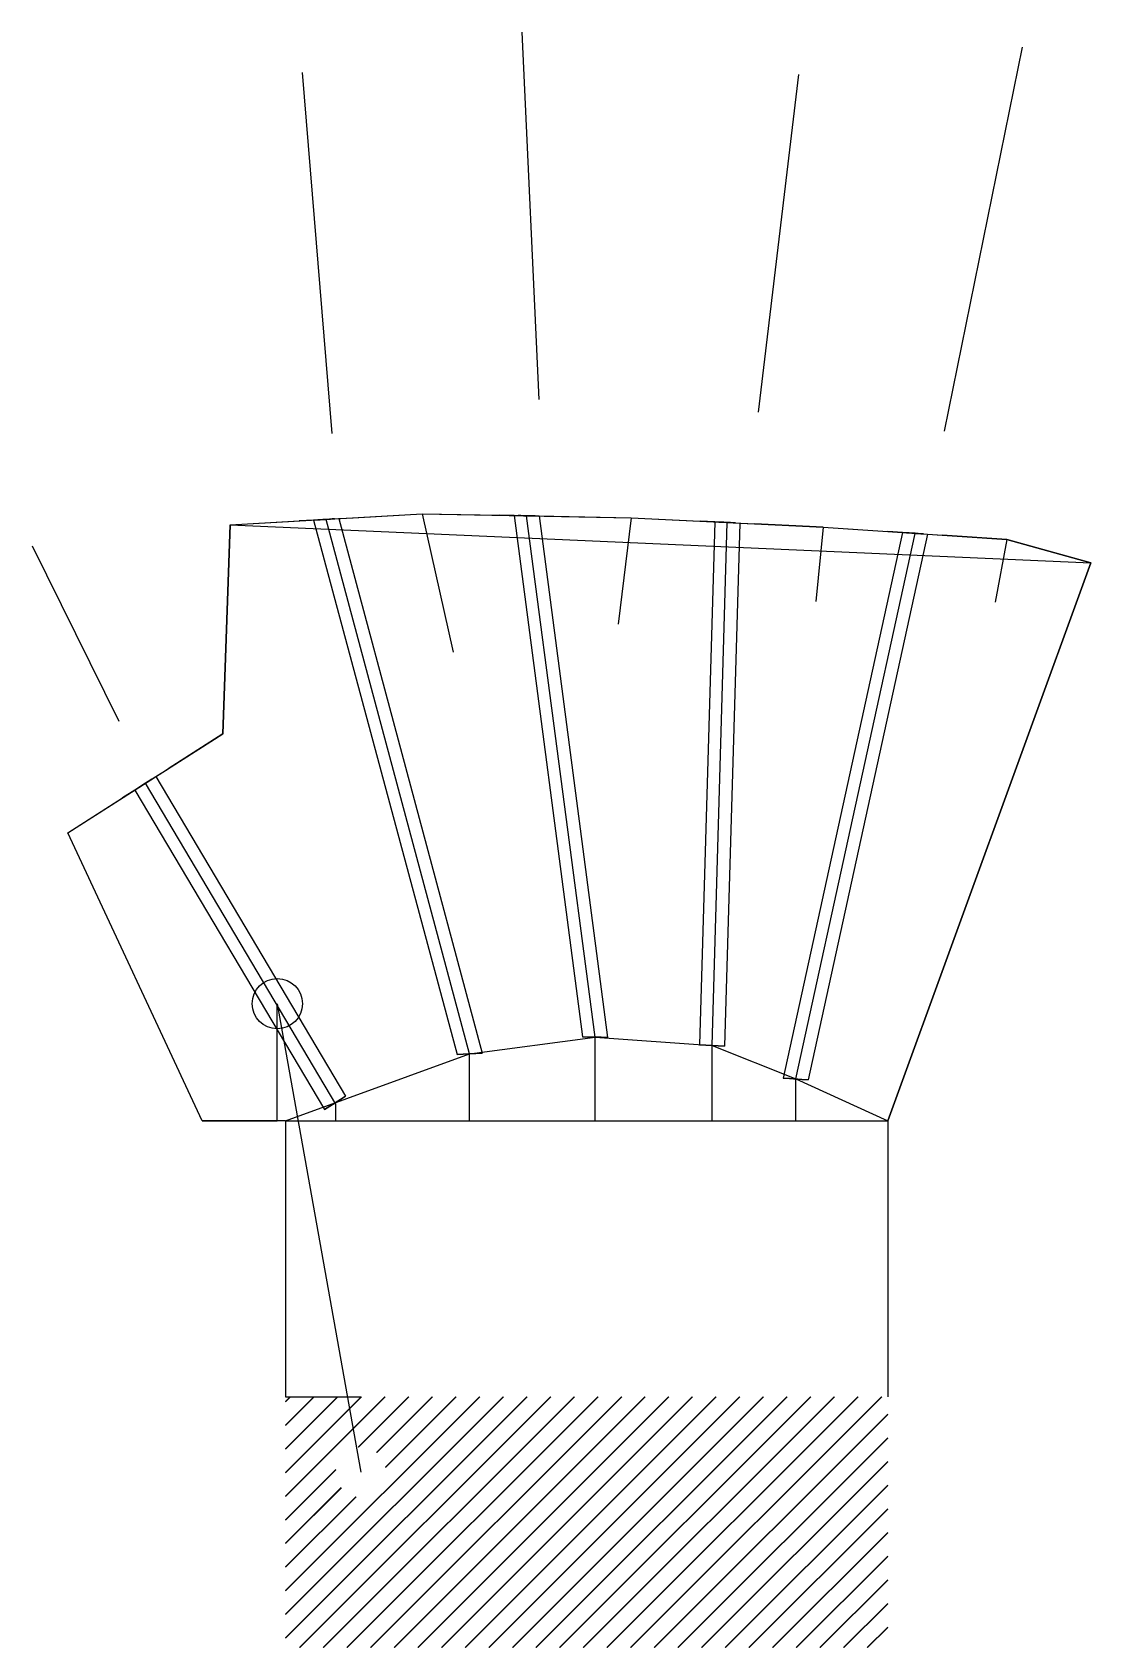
# Model space of a CAD drawing. Header units: millimetres. Extents: x 2022 to 2148, y 1146 to 1339.
import ezdxf

# ---------------------------------------------------------------- set-up
doc = ezdxf.new("R2010")
doc.units = ezdxf.units.MM
for name, color, linetype in [('1', 210, 'Continuous'), ('도면층1', 10, 'Continuous'), ('보조선 1', 150, 'Continuous'), ('와이어', 90, 'Continuous')]:
    doc.layers.add(name, color=color, linetype=linetype)

msp = doc.modelspace()

# ---------------------------------------------------------------- linework, layer by layer
for p, q in [((2045.34, 1279.95), (2068.3, 1281.3)), ((2068.3, 1281.3), (2093.29, 1280.82)), ((2093.29, 1280.82), (2116.26, 1279.7)), ((2044.46, 1254.97), (2045.34, 1279.95)), ((2116.26, 1279.7), (2138.21, 1278.21)), ((2138.21, 1278.21), (2148.25, 1275.42)), ((2123.97, 1208.71), (2148.25, 1275.42)), ((2025.91, 1243.14), (2044.46, 1254.97)), ((2041.97, 1208.71), (2025.91, 1243.14)), ((2073.97, 1216.71), (2088.97, 1218.71)), ((2088.97, 1218.71), (2102.97, 1217.71)), ((2102.97, 1217.71), (2112.97, 1213.71)), ((2051.97, 1208.71), (2073.97, 1216.71)), ((2112.97, 1213.71), (2123.97, 1208.71)), ((2051.97, 1208.71), (2041.97, 1208.71))]:
    msp.add_line(p, q)
at = {"extrusion": (-0.058471, 0.998289, 2.50401e-13)}
for p, q in [((2056.82, 1280.62, 6), (2058.31, 1280.71, 6)), ((2068.3, 1281.3), (2068.3, 1281.3, 1.5)), ((2093.29, 1280.82), (2093.29, 1280.82, 1.5)), ((2045.34, 1279.95, 1.5), (2053.57, 1280.43, 1.5)), ((2055.32, 1280.53, 6), (2053.57, 1280.43, 4.33)), ((2053.57, 1280.43, 4.33), (2053.57, 1280.43, 1.5)), ((2056.82, 1280.62, 6), (2055.32, 1280.53, 6)), ((2116.26, 1279.7), (2116.26, 1279.7, 1.5)), ((2138.21, 1278.21), (2138.21, 1278.21, 1.5)), ((2148.25, 1275.42), (2148.25, 1275.42, 1.5)), ((2044.46, 1254.97), (2044.46, 1254.97, 1.5)), ((2035.19, 1249.06), (2035.19, 1249.06, 1)), ((2025.91, 1243.14), (2025.91, 1243.14, 1.5))]:
    msp.add_line(p, q, dxfattribs=at)
at = {"extrusion": (-0.058471, 0.998289, 2.50376e-13)}
for p, q in [((2056.82, 1280.62, 6), (2058.32, 1280.71, 6)), ((2058.32, 1280.71, 6), (2060.06, 1280.81, 4.33)), ((2060.06, 1280.81, 4.33), (2060.06, 1280.81, 1.5))]:
    msp.add_line(p, q, dxfattribs=at)
at = {"extrusion": (-0.5373, 0.843391, -1.00941e-12)}
for p, q in [((2058.32, 1280.71, 6), (2075.47, 1216.79, 3.5)), ((2079.29, 1281.09, 6), (2087.47, 1218.73, 3.5)), ((2082.29, 1281.03, 6), (2090.47, 1218.68, 3.5)), ((2055.32, 1280.53, 6), (2072.47, 1216.62, 3.5)), ((2103.28, 1280.33, 6), (2101.47, 1217.78, 3.5)), ((2106.28, 1280.18, 6), (2104.47, 1217.63, 3.5)), ((2125.74, 1279.05, 6), (2111.47, 1213.81, 3.5)), ((2128.74, 1278.85, 6), (2114.46, 1213.6, 3.5)), ((2036.45, 1249.86, 6), (2059.14, 1211.66, 3.5)), ((2033.92, 1248.25, 6), (2056.61, 1210.05, 3.5))]:
    msp.add_line(p, q, dxfattribs=at)
at = {"extrusion": (-0.058471, 0.998289, 4.40766e-11)}
for p, q in [((2060.06, 1280.81, 1.5), (2068.3, 1281.3, 1.5)), ((2084.04, 1281, 1.5), (2093.29, 1280.82, 1.5))]:
    msp.add_line(p, q, dxfattribs=at)
at = {"extrusion": (0.019035, 0.999819, -4.76183e-14)}
for p, q in [((2068.3, 1281.3, 1.5), (2077.54, 1281.12, 1.5)), ((2079.29, 1281.09, 6), (2077.54, 1281.12, 4.33)), ((2077.54, 1281.12, 4.33), (2077.54, 1281.12, 1.5)), ((2080.79, 1281.06, 6), (2079.29, 1281.09, 6)), ((2080.79, 1281.06, 6), (2082.29, 1281.03, 6)), ((2082.29, 1281.03, 6), (2084.04, 1281, 4.33)), ((2084.04, 1281, 4.33), (2084.04, 1281, 1.5))]:
    msp.add_line(p, q, dxfattribs=at)
at = {"extrusion": (0.048798, 0.998809, 1.6042e-09)}
for p, q in [((2093.29, 1280.82, 1.5), (2101.53, 1280.42, 1.5)), ((2045.34, 1279.95, 1.5), (2044.46, 1254.97, 1.5)), ((2103.28, 1280.33, 6), (2101.53, 1280.42, 4.33)), ((2101.53, 1280.42, 4.33), (2101.53, 1280.42, 1.5)), ((2104.78, 1280.26, 6), (2103.28, 1280.33, 6)), ((2104.78, 1280.26, 6), (2106.28, 1280.18, 6)), ((2106.28, 1280.18, 6), (2108.03, 1280.1, 4.33)), ((2108.03, 1280.1, 4.33), (2108.03, 1280.1, 1.5)), ((2116.26, 1279.7, 1.5), (2108.03, 1280.1, 1.5))]:
    msp.add_line(p, q, dxfattribs=at)
at = {"extrusion": (0.267339, 0.963602, -5.88198e-14)}
msp.add_line((2045.34, 1279.95), (2045.34, 1279.95, 1.5), dxfattribs=at)
at = {"extrusion": (0.067667, 0.997708, 1.60417e-09)}
for p, q in [((2116.26, 1279.7, 1.5), (2124, 1279.17, 1.5)), ((2125.74, 1279.05, 6), (2124, 1279.17, 4.33)), ((2124, 1279.17, 4.33), (2124, 1279.17, 1.5)), ((2127.24, 1278.95, 6), (2125.74, 1279.05, 6)), ((2127.24, 1278.95, 6), (2128.74, 1278.85, 6)), ((2128.74, 1278.85, 6), (2130.48, 1278.73, 4.33)), ((2130.48, 1278.73, 4.33), (2130.48, 1278.73, 1.5)), ((2138.21, 1278.21, 1.5), (2130.48, 1278.73, 1.5)), ((2148.25, 1275.42, 1.5), (2138.21, 1278.21, 1.5))]:
    msp.add_line(p, q, dxfattribs=at)
at = {"extrusion": (-0.5373, 0.843391, 1.96562e-09)}
for p, q in [((2148.25, 1275.42, 1.5), (2123.97, 1208.71, 1.5)), ((2044.46, 1254.97, 1.5), (2037.93, 1250.8, 1.5)), ((2035.19, 1249.06, 6), (2036.45, 1249.86, 6)), ((2036.45, 1249.86, 6), (2037.93, 1250.8, 4.33)), ((2037.93, 1250.8, 4.33), (2037.93, 1250.8, 1.5)), ((2033.92, 1248.25, 6), (2032.44, 1247.31, 4.33)), ((2035.19, 1249.06, 6), (2033.92, 1248.25, 6)), ((2025.91, 1243.14, 1.5), (2032.44, 1247.31, 1.5)), ((2032.44, 1247.31, 4.33), (2032.44, 1247.31, 1.5)), ((2041.97, 1208.71, 1.5), (2025.91, 1243.14, 1.5)), ((2041.97, 1208.71), (2041.97, 1208.71, 1.5)), ((2051.97, 1208.71, 1.5), (2041.97, 1208.71, 1.5)), ((2051.97, 1208.71), (2051.97, 1208.71, 1.5)), ((2123.97, 1208.71), (2123.97, 1208.71, 1.5))]:
    msp.add_line(p, q, dxfattribs=at)
at = {"linetype": 'Continuous'}
for p, q in [((2051.97, 1175.16), (2052.52, 1175.71)), ((2051.97, 1172.33), (2055.35, 1175.71)), ((2051.97, 1169.5), (2058.17, 1175.71)), ((2051.97, 1166.67), (2061, 1175.71)), ((2051.97, 1163.84), (2063.83, 1175.71)), ((2051.97, 1152.53), (2075.14, 1175.71)), ((2051.97, 1149.7), (2077.97, 1175.71)), ((2051.97, 1146.87), (2080.8, 1175.71)), ((2051.97, 1175.12), (2052.56, 1175.71)), ((2051.97, 1172.29), (2055.39, 1175.71)), ((2051.97, 1169.46), (2058.21, 1175.71)), ((2051.97, 1166.63), (2061.04, 1175.71)), ((2051.97, 1163.8), (2063.87, 1175.71)), ((2051.97, 1152.49), (2075.18, 1175.71)), ((2051.97, 1149.66), (2078.01, 1175.71)), ((2051.97, 1146.83), (2080.84, 1175.71)), ((2053.63, 1145.71), (2083.63, 1175.71)), ((2053.67, 1145.71), (2083.67, 1175.71)), ((2056.46, 1145.71), (2086.46, 1175.71)), ((2056.5, 1145.71), (2086.5, 1175.71)), ((2059.29, 1145.71), (2089.29, 1175.71)), ((2059.33, 1145.71), (2089.33, 1175.71)), ((2060.64, 1169.69), (2066.66, 1175.71)), ((2060.69, 1169.69), (2066.7, 1175.71)), ((2062.12, 1145.71), (2092.12, 1175.71)), ((2062.16, 1145.71), (2092.16, 1175.71)), ((2062.84, 1169.05), (2069.49, 1175.71)), ((2062.86, 1169.04), (2069.53, 1175.71)), ((2063.91, 1167.3), (2072.32, 1175.71)), ((2063.92, 1167.26), (2072.36, 1175.71)), ((2064.94, 1145.71), (2094.94, 1175.71)), ((2064.98, 1145.71), (2094.98, 1175.71)), ((2067.77, 1145.71), (2097.77, 1175.71)), ((2067.81, 1145.71), (2097.81, 1175.71)), ((2070.6, 1145.71), (2100.6, 1175.71)), ((2070.64, 1145.71), (2100.64, 1175.71)), ((2073.43, 1145.71), (2103.43, 1175.71)), ((2073.47, 1145.71), (2103.47, 1175.71)), ((2076.26, 1145.71), (2106.26, 1175.71)), ((2076.3, 1145.71), (2106.3, 1175.71)), ((2079.09, 1145.71), (2109.09, 1175.71)), ((2079.13, 1145.71), (2109.13, 1175.71)), ((2081.91, 1145.71), (2111.91, 1175.71)), ((2081.95, 1145.71), (2111.95, 1175.71)), ((2084.74, 1145.71), (2114.74, 1175.71)), ((2084.78, 1145.71), (2114.78, 1175.71)), ((2087.57, 1145.71), (2117.57, 1175.71)), ((2087.61, 1145.71), (2117.61, 1175.71)), ((2090.4, 1145.71), (2120.4, 1175.71)), ((2090.44, 1145.71), (2120.44, 1175.71)), ((2093.23, 1145.71), (2123.23, 1175.71)), ((2093.27, 1145.71), (2123.27, 1175.71)), ((2096.06, 1145.71), (2123.97, 1173.62)), ((2096.1, 1145.71), (2123.97, 1173.58)), ((2098.89, 1145.71), (2123.97, 1170.79)), ((2098.93, 1145.71), (2123.97, 1170.75)), ((2051.97, 1161.01), (2057.99, 1167.03)), ((2051.97, 1160.97), (2057.98, 1166.99)), ((2101.71, 1145.71), (2123.97, 1167.96)), ((2101.75, 1145.71), (2123.97, 1167.92)), ((2051.97, 1158.19), (2058.62, 1164.84)), ((2051.97, 1158.15), (2058.64, 1164.82)), ((2104.54, 1145.71), (2123.97, 1165.13)), ((2104.58, 1145.71), (2123.97, 1165.09)), ((2051.97, 1155.36), (2060.38, 1163.76)), ((2051.97, 1155.32), (2060.41, 1163.76)), ((2107.37, 1145.71), (2123.97, 1162.3)), ((2107.41, 1145.71), (2123.97, 1162.26)), ((2110.2, 1145.71), (2123.97, 1159.47)), ((2110.24, 1145.71), (2123.97, 1159.43)), ((2113.03, 1145.71), (2123.97, 1156.65)), ((2113.07, 1145.71), (2123.97, 1156.61)), ((2115.86, 1145.71), (2123.97, 1153.82)), ((2115.9, 1145.71), (2123.97, 1153.78)), ((2118.68, 1145.71), (2123.97, 1150.99)), ((2118.72, 1145.71), (2123.97, 1150.95)), ((2121.51, 1145.71), (2123.97, 1148.16)), ((2121.55, 1145.71), (2123.97, 1148.12))]:
    msp.add_line(p, q, dxfattribs=at)
at = {"extrusion": (-0.058471, 0.998289, 2.50401e-13)}
msp.add_circle((-2128.18, 2, 1158.17), 1, dxfattribs=at)
at = {"extrusion": (0.019035, 0.999819, -4.76183e-14)}
msp.add_circle((-2056.03, 2, 1320.43), 1, dxfattribs=at)
at = {"extrusion": (0.048798, 0.998809, 1.6042e-09)}
msp.add_circle((-2039.8, 2, 1381.44), 1, dxfattribs=at)
at = {"extrusion": (0.067667, 0.997708, 1.60417e-09)}
msp.add_circle((-2035.82, 2, 1419.97), 1, dxfattribs=at)
at = {"extrusion": (-0.5373, 0.843391, 1.96562e-09)}
msp.add_circle((-2387.58, 2, -40.06), 1, dxfattribs=at)
msp.add_circle((2050.97, 1222.71), 3)
at = {"layer": '1'}
for p, q in [((2082.28, 1294.94), (2080.26, 1338.86)), ((2130.77, 1291.16), (2140.11, 1337.09)), ((2057.53, 1290.9), (2054, 1334.07)), ((2108.54, 1293.43), (2113.34, 1333.81)), ((2021.67, 1277.45), (2032.02, 1256.5)), ((2050.97, 1222.71), (2060.97, 1166.71)), ((2051.97, 1208.71), (2051.97, 1175.71)), ((2123.97, 1208.71), (2123.97, 1175.71))]:
    msp.add_line(p, q, dxfattribs=at)
at = {"layer": '도면층1'}
for p, q in [((2088.97, 1218.71), (2088.97, 1218.71, 3.5)), ((2102.97, 1217.71), (2102.97, 1217.71, 3.5)), ((2073.97, 1216.71), (2073.97, 1216.71, 3.5)), ((2112.97, 1213.71), (2112.97, 1213.71, 3.5)), ((2057.88, 1210.85), (2057.88, 1210.85, 3.5))]:
    msp.add_line(p, q, dxfattribs=at)
at = {"layer": '도면층1', "extrusion": (-0.019035, -0.999819, 1.34908e-12), "elevation": -1258.25}
msp.add_lwpolyline([(2064.64, 4.8), (2063.89, 3.5), (2064.64, 2.2), (2066.14, 2.2), (2066.89, 3.5), (2066.14, 4.8)], close=True, dxfattribs=at)
at = {"layer": '도면층1', "extrusion": (0.048798, 0.998809, -1.38295e-12), "elevation": 1318.88}
msp.add_lwpolyline([(-2041.79, 4.8), (-2042.54, 3.5), (-2041.79, 2.2), (-2040.29, 2.2), (-2039.54, 3.5), (-2040.29, 4.8)], close=True, dxfattribs=at)
at = {"layer": '도면층1', "extrusion": (-0.058471, 0.998289, -9.4685e-13), "elevation": 1093.36}
msp.add_lwpolyline([(-2142.31, 4.8), (-2143.06, 3.5), (-2142.31, 2.2), (-2140.81, 2.2), (-2140.06, 3.5), (-2140.81, 4.8)], close=True, dxfattribs=at)
at = {"layer": '도면층1', "extrusion": (0.067667, 0.997708, -1.02735e-12), "elevation": 1353.9}
msp.add_lwpolyline([(-2026.75, 4.8), (-2027.5, 3.5), (-2026.75, 2.2), (-2025.25, 2.2), (-2024.5, 3.5), (-2025.25, 4.8)], close=True, dxfattribs=at)
at = {"layer": '도면층1', "extrusion": (-0.5373, 0.843391, -1.00941e-12), "elevation": -84.47}
msp.add_lwpolyline([(-2386.94, 4.8), (-2387.69, 3.5), (-2386.94, 2.2), (-2385.44, 2.2), (-2384.69, 3.5), (-2385.44, 4.8)], close=True, dxfattribs=at)
at = {"layer": '보조선 1', "extrusion": (-0.5373, 0.843391, 1.96562e-09)}
for p, q in [((2068.3, 1281.3, 1.5), (2072, 1264.73, 2)), ((2093.29, 1280.82, 1.5), (2091.72, 1268.1, 2)), ((2116.26, 1279.7, 1.5), (2115.37, 1270.79, 2)), ((2138.21, 1278.21, 1.5), (2136.84, 1270.72, 2)), ((2051.97, 1208.71), (2123.97, 1208.71))]:
    msp.add_line(p, q, dxfattribs=at)
at = {"layer": '보조선 1'}
for p, q in [((2045.34, 1279.95), (2148.25, 1275.42)), ((2050.97, 1208.71), (2050.97, 1222.71)), ((2088.97, 1208.71), (2088.97, 1218.71)), ((2102.97, 1208.71), (2102.97, 1217.71)), ((2073.97, 1208.71), (2073.97, 1216.71)), ((2112.97, 1208.71), (2112.97, 1213.71)), ((2057.97, 1208.71), (2057.97, 1210.71)), ((2041.97, 1208.71), (2050.97, 1208.71)), ((2051.97, 1175.71), (2060.97, 1175.71))]:
    msp.add_line(p, q, dxfattribs=at)
at = {"layer": '와이어'}
for p, q in [((2088.97, 1218.71), (2080.79, 1281.06)), ((2073.97, 1216.71), (2056.82, 1280.62)), ((2102.97, 1217.71), (2104.78, 1280.26)), ((2112.97, 1213.71), (2127.24, 1278.95)), ((2057.97, 1210.71), (2035.19, 1249.06))]:
    msp.add_line(p, q, dxfattribs=at)

doc.saveas('drawing.dxf')
